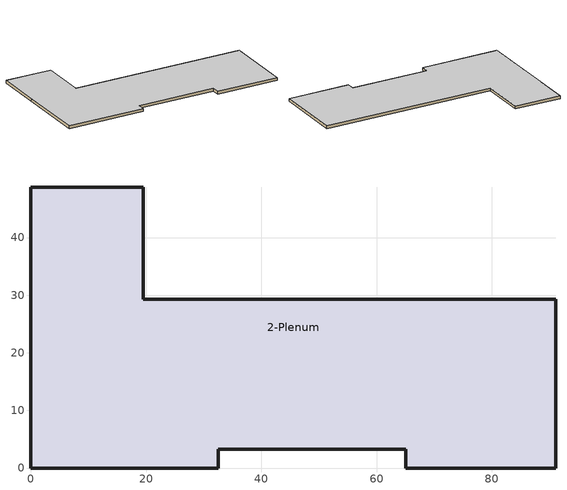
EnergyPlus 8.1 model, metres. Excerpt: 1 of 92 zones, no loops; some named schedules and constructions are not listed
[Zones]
2-Plenum
 floor adiabatic (Ceiling Cons): 19.51,48.77 19.51,29.26 91.03,29.26 91.03,0 65.02,0 65.02,3.25 32.51,3.25 32.51,0 0,0 0,48.77 z9.22
 wall outside (Curtain Wall Cons): 32.51,0 32.51,3.25 65.02,3.25 65.02,0 / 19.51,29.26 19.51,48.77 0,48.77 0,29.26 z9.22:10.36
 wall outside (Tilt-Up Cons): 65.02,0 91.03,0 91.03,29.26 19.51,29.26 / 0,29.26 0,0 32.51,0 z9.22:10.36
 ceiling adiabatic (Floor Cons): 19.51,29.26 19.51,48.77 0,48.77 0,0 32.51,0 32.51,3.25 65.02,3.25 65.02,0 91.03,0 91.03,29.26 z10.36
[Schedule:Year]
200-Off-Equip-10min-Year: 200-Off-Equip-10min-Wk, 1, 1, 12, 31
202-Off-Equip-10min-Year: 202-Off-Equip-10min-Wk, 1, 1, 12, 31
204-Off-Equip-10min-Year: 204-Off-Equip-10min-Wk, 1, 1, 12, 31
241-Off-Equip-10min-Year: 241-Off-Equip-10min-Wk, 1, 1, 12, 31
243-Off-Equip-10min-Year: 243-Off-Equip-10min-Wk, 1, 1, 12, 31
245-Off-Equip-10min-Year: 245-Off-Equip-10min-Wk, 1, 1, 12, 31
247-Off-Equip-10min-Year: 247-Off-Equip-10min-Wk, 1, 1, 12, 31
249-Off-Equip-10min-Year: 249-Off-Equip-10min-Wk, 1, 1, 12, 31
250-Off-Equip-10min-Year: 250-Off-Equip-10min-Wk, 1, 1, 12, 31
255-Off-Equip-10min-Year: 255-Off-Equip-10min-Wk, 1, 1, 12, 31
257-Off-Equip-10min-Year: 257-Off-Equip-10min-Wk, 1, 1, 12, 31
259-Off-Equip-10min-Year: 259-Off-Equip-10min-Wk, 1, 1, 12, 31
290-Off-Equip-10min-Year: 290-Off-Equip-10min-Wk, 1, 1, 12, 31
201to207-CL-Equip-Year: 201to207-CL-Equip-Break-Wk, 1, 1, 1, 19, 201to207-CL-Equip-Wk, 1, 20, 5, 15, 201to207-CL-Equip-Break-Wk, 5, 16, 6, 14, 201to207-CL-Equip-Wk, 6, 15, 8, 10, 201to207-CL-Equip-Break-Wk, 8, 11, 8, 25, 201to207-CL-Equip-Wk, 8, 26, 12, 17, 201to207-CL-Equip-Break-Wk, 12, 18, 12, 31
260to272-CL-Equip-Year: 260to272-CL-Equip-Break-Wk, 1, 1, 1, 19, 260to272-CL-Equip-Wk, 1, 20, 5, 15, 260to272-CL-Equip-Break-Wk, 5, 16, 6, 14, 260to272-CL-Equip-Wk, 6, 15, 8, 10, 260to272-CL-Equip-Break-Wk, 8, 11, 8, 25, 260to272-CL-Equip-Wk, 8, 26, 12, 17, 260to272-CL-Equip-Break-Wk, 12, 18, 12, 31
261to277-CL-Equip-Year: 261to277-CL-Equip-Break-Wk, 1, 1, 1, 19, 261to277-CL-Equip-Wk, 1, 20, 5, 15, 261to277-CL-Equip-Break-Wk, 5, 16, 6, 14, 261to277-CL-Equip-Wk, 6, 15, 8, 10, 261to277-CL-Equip-Break-Wk, 8, 11, 8, 25, 261to277-CL-Equip-Wk, 8, 26, 12, 17, 261to277-CL-Equip-Break-Wk, 12, 18, 12, 31
264to284-CL-Equip-Year: 264to284-CL-Equip-Break-Wk, 1, 1, 1, 19, 264to284-CL-Equip-Wk, 1, 20, 5, 15, 264to284-CL-Equip-Break-Wk, 5, 16, 6, 14, 264to284-CL-Equip-Wk, 6, 15, 8, 10, 264to284-CL-Equip-Break-Wk, 8, 11, 8, 25, 264to284-CL-Equip-Wk, 8, 26, 12, 17, 264to284-CL-Equip-Break-Wk, 12, 18, 12, 31
276to286-CL-Equip-Year: 276to286-CL-Equip-Break-Wk, 1, 1, 1, 19, 276to286-CL-Equip-Wk, 1, 20, 5, 15, 276to286-CL-Equip-Break-Wk, 5, 16, 6, 14, 276to286-CL-Equip-Wk, 6, 15, 8, 10, 276to286-CL-Equip-Break-Wk, 8, 11, 8, 25, 276to286-CL-Equip-Wk, 8, 26, 12, 17, 276to286-CL-Equip-Break-Wk, 12, 18, 12, 31
279and281-CL-Equip-Year: 279and281-CL-Equip-Break-Wk, 1, 1, 1, 19, 279and281-CL-Equip-Wk, 1, 20, 5, 15, 279and281-CL-Equip-Break-Wk, 5, 16, 6, 14, 279and281-CL-Equip-Wk, 6, 15, 8, 10, 279and281-CL-Equip-Break-Wk, 8, 11, 8, 25, 279and281-CL-Equip-Wk, 8, 26, 12, 17, 279and281-CL-Equip-Break-Wk, 12, 18, 12, 31
288-CL-Equip-Year: 288-CL-Equip-Break-Wk, 1, 1, 1, 19, 288-CL-Equip-Wk, 1, 20, 5, 15, 288-CL-Equip-Break-Wk, 5, 16, 6, 14, 288-CL-Equip-Wk, 6, 15, 8, 10, 288-CL-Equip-Break-Wk, 8, 11, 8, 25, 288-CL-Equip-Wk, 8, 26, 12, 17, 288-CL-Equip-Break-Wk, 12, 18, 12, 31
220-Copy-Equip-Year: 220-Copy-Equip-Wk, 1, 1, 12, 31
2-Hall-SE-Light-Year: 2-Hall-SE-Light-Break-Wk, 1, 1, 1, 19, 2-Hall-SE-Light-Wk, 1, 20, 5, 15, 2-Hall-SE-Light-Break-Wk, 5, 16, 6, 14, 2-Hall-SE-Light-Wk, 6, 15, 8, 10, 2-Hall-SE-Light-Break-Wk, 8, 11, 8, 25, 2-Hall-SE-Light-Wk, 8, 26, 12, 17, 2-Hall-SE-Light-Break-Wk, 12, 18, 12, 31
2-Hall-SE-Equip-Year: 2-Hall-SE-Equip-Break-Wk, 1, 1, 1, 19, 2-Hall-SE-Equip-Wk, 1, 20, 5, 15, 2-Hall-SE-Equip-Break-Wk, 5, 16, 6, 14, 2-Hall-SE-Equip-Wk, 6, 15, 8, 10, 2-Hall-SE-Equip-Break-Wk, 8, 11, 8, 25, 2-Hall-SE-Equip-Wk, 8, 26, 12, 17, 2-Hall-SE-Equip-Break-Wk, 12, 18, 12, 31
2-UtilityRooms-Light-Year: 2-UtilityRooms-Light-Wk, 1, 1, 12, 31
2-UtilityRooms-Equip-Year: 2-UtilityRooms-Equip-Wk, 1, 1, 12, 31
248-ConfSupport-Light-Year: 248-ConfSupport-Light-Wk, 1, 1, 12, 31
248-ConfSupport-Equip-Year: 248-ConfSupport-Equip-Wk, 1, 1, 12, 31
2T1and2T2-Light-Year: 2T1and2T2-Light-Wk, 1, 1, 12, 31
2T1and2T2-Equip-Year: 2T1and2T2-Equip-Wk, 1, 1, 12, 31
301-Off-Equip-Year: 301-Off-Equip-Wk, 1, 1, 12, 31
303to315-Off-Equip-Year: 303to315-Off-Equip-Wk, 1, 1, 12, 31
308-FILto322-SA-Equip-Year: 308-FILto322-SA-Equip-Wk, 1, 1, 12, 31
317-Off-Equip-Year: 317-Off-Equip-Wk, 1, 1, 12, 31
319to321-Off-Equip-Year: 319to321-Off-Equip-Wk, 1, 1, 12, 31
323to329-Off-Equip-Year: 323to329-Off-Equip-Wk, 1, 1, 12, 31
331-Off-Equip-Year: 331-Off-Equip-Wk, 1, 1, 12, 31
333to349-Off-Equip-Year: 333to349-Off-Equip-Wk, 1, 1, 12, 31
334-Offto346-IDF-Equip-Year: 334-Offto346-IDF-Equip-Wk, 1, 1, 12, 31
351-CON-Equip-Year: 351-CON-Equip-Wk, 1, 1, 12, 31
371-CON-Equip-Year: 371-CON-Equip-Wk, 1, 1, 12, 31
352to370-Off-Equip-Year: 352to370-Off-Equip-Wk, 1, 1, 12, 31
353to355-Off-Equip-Year: 353to355-Off-Equip-Wk, 1, 1, 12, 31
357to367-Off-Equip-Year: 357to367-Off-Equip-Wk, 1, 1, 12, 31
369-Offto3U3-ELE-Equip-Year: 369-Offto3U3-ELE-Equip-Wk, 1, 1, 12, 31
372-Off-Equip-Year: 372-Off-Equip-Wk, 1, 1, 12, 31
373to383-Off-Light-Year: 373to383-Off-Light-Wk, 1, 1, 12, 31
373to383-Off-Equip-Year: 373to383-Off-Equip-Wk, 1, 1, 12, 31
374to382-Off-Light-Year: 374to382-Off-Light-Wk, 1, 1, 12, 31
374to382-Off-Equip-Year: 374to382-Off-Equip-Wk, 1, 1, 12, 31
384-Off-Light-Year: 384-Off-Light-Wk, 1, 1, 12, 31
384-Off-Equip-Year: 384-Off-Equip-Wk, 1, 1, 12, 31
385-Off-Light-Year: 385-Off-Light-Wk, 1, 1, 12, 31
385-Off-Equip-Year: 385-Off-Equip-Wk, 1, 1, 12, 31
386to390-Off-Light-Year: 386to390-Off-Light-Wk, 1, 1, 12, 31
386to390-Off-Equip-Year: 386to390-Off-Equip-Wk, 1, 1, 12, 31
387to391-Off-Light-Year: 387to391-Off-Light-Wk, 1, 1, 12, 31
387to391-Off-Equip-Year: 387to391-Off-Equip-Wk, 1, 1, 12, 31
3NWHall-Light-Year: 3NWHall-Light-Break-Wk, 1, 1, 1, 19, 3NWHall-Light-Wk, 1, 20, 5, 15, 3NWHall-Light-Break-Wk, 5, 16, 6, 14, 3NWHall-Light-Wk, 6, 15, 8, 10, 3NWHall-Light-Break-Wk, 8, 11, 8, 25, 3NWHall-Light-Wk, 8, 26, 12, 17, 3NWHall-Light-Break-Wk, 12, 18, 12, 31
3NWHall-Equip-Year: 3NWHall-Equip-Break-Wk, 1, 1, 1, 19, 3NWHall-Equip-Wk, 1, 20, 5, 15, 3NWHall-Equip-Break-Wk, 5, 16, 6, 14, 3NWHall-Equip-Wk, 6, 15, 8, 10, 3NWHall-Equip-Break-Wk, 8, 11, 8, 25, 3NWHall-Equip-Wk, 8, 26, 12, 17, 3NWHall-Equip-Break-Wk, 12, 18, 12, 31
3SEHall-Light-Year: 3SEHall-Light-Break-Wk, 1, 1, 1, 19, 3SEHall-Light-Wk, 1, 20, 5, 15, 3SEHall-Light-Break-Wk, 5, 16, 6, 14, 3SEHall-Light-Wk, 6, 15, 8, 10, 3SEHall-Light-Break-Wk, 8, 11, 8, 25, 3SEHall-Light-Wk, 8, 26, 12, 17, 3SEHall-Light-Break-Wk, 12, 18, 12, 31
3SEHall-Equip-Year: 3SEHall-Equip-Break-Wk, 1, 1, 1, 19, 3SEHall-Equip-Wk, 1, 20, 5, 15, 3SEHall-Equip-Break-Wk, 5, 16, 6, 14, 3SEHall-Equip-Wk, 6, 15, 8, 10, 3SEHall-Equip-Break-Wk, 8, 11, 8, 25, 3SEHall-Equip-Wk, 8, 26, 12, 17, 3SEHall-Equip-Break-Wk, 12, 18, 12, 31
3T1to3T2-Light-Year: 3T1to3T2-Light-Wk, 1, 1, 12, 31
3T1to3T2-Equip-Year: 3T1to3T2-Equip-Wk, 1, 1, 12, 31
[Schedule:Day:Hourly]
200-Off-People-10min-WD; 202-Off-People-10min-WD; 204-Off-People-10min-WD; 206-Off-People-10min-WD; 208-Off-People-10min-WD; 213-Off-People-10min-WD; 214-Off-People-10min-WD; 215-Off-People-10min-WD; 216-Off-People-10min-WD; 218-Off-People-10min-WD; 221-Off-People-10min-WD; 223-Off-People-10min-WD; 224-Off-People-10min-WD; 225-Off-People-10min-WD; 226-Off-People-10min-WD; 227-Off-People-10min-WD; 229-Off-People-10min-WD; 231-Off-People-10min-WD; 233-Off-People-10min-WD; 235-Off-People-10min-WD; 237-Off-People-10min-WD; 241-Off-People-10min-WD; 245-Off-People-10min-WD; 247-Off-People-10min-WD; 249-Off-People-10min-WD; 250-Off-People-10min-WD; 254-Off-People-10min-WD; 255-Off-People-10min-WD; 257-Off-People-10min-WD; 259-Off-People-10min-WD; 290-Off-People-10min-WD; 242-ConfRoom-People-WD; 220-Copy-People-WD; 239-Off-Rec-People-WD; 230-Mail-People-WD; 248-ConfSupport-People-WD; 301-Off-People-WD; 303to315-Off-People-WD; 317-Off-People-WD; 319to321-Off-People-WD; 323to329-Off-People-WD; 331-Off-People-WD; 333to349-Off-People-WD; 334-Offto346-IDF-People-WD; 351-CON-People-WD; 371-CON-People-WD; 352to370-Off-People-WD; 353to355-Off-People-WD; 357to367-Off-People-WD; 369-Offto3U3-ELE-People-WD; 372-Off-People-WD; 373to383-Off-People-WD; 374to382-Off-People-WD; 384-Off-People-WD; 385-Off-People-WD; 386to390-Off-People-WD; 387to391-Off-People-WD: 0, 0, 0, 0, 0, 0, 1, 1, 1, 1, 1, 1, 1, 1, 1, 1, 1, 1, 1, 1, 1, 0.5, 0, 0
200-Off-People-10min-WEH; 202-Off-People-10min-WEH; 204-Off-People-10min-WEH; 206-Off-People-10min-WEH; 208-Off-People-10min-WEH; 213-Off-People-10min-WEH; 214-Off-People-10min-WEH; 215-Off-People-10min-WEH; 216-Off-People-10min-WEH; 218-Off-People-10min-WEH; 221-Off-People-10min-WEH; 223-Off-People-10min-WEH; 224-Off-People-10min-WEH; 225-Off-People-10min-WEH; 226-Off-People-10min-WEH; 227-Off-People-10min-WEH; 229-Off-People-10min-WEH; 231-Off-People-10min-WEH; 233-Off-People-10min-WEH; 235-Off-People-10min-WEH; 237-Off-People-10min-WEH; 241-Off-People-10min-WEH; 245-Off-People-10min-WEH; 247-Off-People-10min-WEH; 249-Off-People-10min-WEH; 250-Off-People-10min-WEH; 254-Off-People-10min-WEH; 255-Off-People-10min-WEH; 257-Off-People-10min-WEH; 259-Off-People-10min-WEH; 290-Off-People-10min-WEH; 242-ConfRoom-People-WEH; 220-Copy-People-WEH; 239-Off-Rec-People-WEH; 230-Mail-People-WEH; 248-ConfSupport-People-WEH; 301-Off-People-WEH; 303to315-Off-People-WEH; 317-Off-People-WEH; 319to321-Off-People-WEH; 323to329-Off-People-WEH; 331-Off-People-WEH; 333to349-Off-People-WEH; 334-Offto346-IDF-People-WEH; 351-CON-People-WEH; 371-CON-People-WEH; 352to370-Off-People-WEH; 353to355-Off-People-WEH; 357to367-Off-People-WEH; 369-Offto3U3-ELE-People-WEH; 372-Off-People-WEH; 373to383-Off-People-WEH; 374to382-Off-People-WEH; 384-Off-People-WEH; 385-Off-People-WEH; 386to390-Off-People-WEH; 387to391-Off-People-WEH: 1, 1, 1, 1, 1, 1, 1, 1, 1, 1, 1, 1, 0, 0, 0, 0, 0, 0, 0, 0, 0, 0, 0, 0
200-Off-Light-10min-WD; 202-Off-Light-10min-WD; 204-Off-Light-10min-WD; 206-Off-Light-10min-WD; 208-Off-Light-10min-WD; 213-Off-Light-10min-WD; 214-Off-Light-10min-WD; 215-Off-Light-10min-WD; 216-Off-Light-10min-WD; 218-Off-Light-10min-WD; 221-Off-Light-10min-WD; 223-Off-Light-10min-WD; 224-Off-Light-10min-WD; 225-Off-Light-10min-WD; 226-Off-Light-10min-WD; 227-Off-Light-10min-WD; 229-Off-Light-10min-WD; 231-Off-Light-10min-WD; 233-Off-Light-10min-WD; 235-Off-Light-10min-WD; 237-Off-Light-10min-WD; 241-Off-Light-10min-WD; 243-Off-Light-10min-WD; 245-Off-Light-10min-WD; 247-Off-Light-10min-WD; 249-Off-Light-10min-WD; 250-Off-Light-10min-WD; 254-Off-Light-10min-WD; 255-Off-Light-10min-WD; 257-Off-Light-10min-WD; 259-Off-Light-10min-WD; 290-Off-Light-10min-WD; 242-ConfRoom-Light-WD; 220-Copy-Light-WD; 239-Off-Rec-Light-WD; 230-Mail-Light-WD; 248-ConfSupport-Light-WD; 301-Off-Light-WD; 303to315-Off-Light-WD; 317-Off-Light-WD; 319to321-Off-Light-WD; 323to329-Off-Light-WD; 331-Off-Light-WD; 333to349-Off-Light-WD; 334-Offto346-IDF-Light-WD; 351-CON-Light-WD; 371-CON-Light-WD; 352to370-Off-Light-WD; 353to355-Off-Light-WD; 357to367-Off-Light-WD; 369-Offto3U3-ELE-Light-WD; 372-Off-Light-WD; 373to383-Off-Light-WD; 374to382-Off-Light-WD; 384-Off-Light-WD; 385-Off-Light-WD; 386to390-Off-Light-WD; 387to391-Off-Light-WD: 0.175, 0.175, 0.175, 0.175, 0.175, 0.175, 1.075, 1.075, 1.075, 1.075, 1.075, 1.075, 1.075, 1.075, 1.075, 1.075, 1.075, 1.075, 1.075, 1.075, 1.075, 0.8625, 0.175, 0.175
200-Off-Light-10min-WEH; 202-Off-Light-10min-WEH; 204-Off-Light-10min-WEH; 206-Off-Light-10min-WEH; 208-Off-Light-10min-WEH; 213-Off-Light-10min-WEH; 214-Off-Light-10min-WEH; 215-Off-Light-10min-WEH; 216-Off-Light-10min-WEH; 218-Off-Light-10min-WEH; 221-Off-Light-10min-WEH; 223-Off-Light-10min-WEH; 224-Off-Light-10min-WEH; 225-Off-Light-10min-WEH; 226-Off-Light-10min-WEH; 227-Off-Light-10min-WEH; 229-Off-Light-10min-WEH; 231-Off-Light-10min-WEH; 233-Off-Light-10min-WEH; 235-Off-Light-10min-WEH; 237-Off-Light-10min-WEH; 241-Off-Light-10min-WEH; 243-Off-Light-10min-WEH; 245-Off-Light-10min-WEH; 247-Off-Light-10min-WEH; 249-Off-Light-10min-WEH; 250-Off-Light-10min-WEH; 254-Off-Light-10min-WEH; 255-Off-Light-10min-WEH; 257-Off-Light-10min-WEH; 259-Off-Light-10min-WEH; 290-Off-Light-10min-WEH; 242-ConfRoom-Light-WEH; 220-Copy-Light-WEH; 239-Off-Rec-Light-WEH; 230-Mail-Light-WEH; 248-ConfSupport-Light-WEH; 301-Off-Light-WEH; 303to315-Off-Light-WEH; 317-Off-Light-WEH; 319to321-Off-Light-WEH; 323to329-Off-Light-WEH; 331-Off-Light-WEH; 333to349-Off-Light-WEH; 334-Offto346-IDF-Light-WEH; 351-CON-Light-WEH; 371-CON-Light-WEH; 352to370-Off-Light-WEH; 353to355-Off-Light-WEH; 357to367-Off-Light-WEH; 369-Offto3U3-ELE-Light-WEH; 372-Off-Light-WEH; 373to383-Off-Light-WEH; 374to382-Off-Light-WEH; 384-Off-Light-WEH; 385-Off-Light-WEH; 386to390-Off-Light-WEH; 387to391-Off-Light-WEH: 0.6, 0.6, 0.6, 0.6, 0.6, 0.6, 0.6, 0.6, 0.6, 0.6, 0.6, 0.6, 0.175, 0.175, 0.175, 0.175, 0.175, 0.175, 0.175, 0.175, 0.175, 0.175, 0.175, 0.175
200-Off-Equip-10min-WD; 202-Off-Equip-10min-WD; 204-Off-Equip-10min-WD; 206-Off-Equip-10min-WD; 208-Off-Equip-10min-WD; 213-Off-Equip-10min-WD; 214-Off-Equip-10min-WD; 215-Off-Equip-10min-WD; 216-Off-Equip-10min-WD; 218-Off-Equip-10min-WD; 221-Off-Equip-10min-WD; 223-Off-Equip-10min-WD; 224-Off-Equip-10min-WD; 225-Off-Equip-10min-WD; 226-Off-Equip-10min-WD; 227-Off-Equip-10min-WD; 229-Off-Equip-10min-WD; 231-Off-Equip-10min-WD; 233-Off-Equip-10min-WD; 235-Off-Equip-10min-WD; 237-Off-Equip-10min-WD; 241-Off-Equip-10min-WD; 243-Off-Equip-10min-WD; 245-Off-Equip-10min-WD; 247-Off-Equip-10min-WD; 249-Off-Equip-10min-WD; 250-Off-Equip-10min-WD; 254-Off-Equip-10min-WD; 255-Off-Equip-10min-WD; 257-Off-Equip-10min-WD; 259-Off-Equip-10min-WD; 290-Off-Equip-10min-WD; 242-ConfRoom-Equip-WD; 220-Copy-Equip-WD; 239-Off-Rec-Equip-WD; 230-Mail-Equip-WD; 248-ConfSupport-Equip-WD; 301-Off-Equip-WD; 303to315-Off-Equip-WD; 317-Off-Equip-WD; 319to321-Off-Equip-WD; 323to329-Off-Equip-WD; 331-Off-Equip-WD; 333to349-Off-Equip-WD; 334-Offto346-IDF-Equip-WD; 351-CON-Equip-WD; 371-CON-Equip-WD; 352to370-Off-Equip-WD; 353to355-Off-Equip-WD; 357to367-Off-Equip-WD; 369-Offto3U3-ELE-Equip-WD; 372-Off-Equip-WD; 373to383-Off-Equip-WD; 374to382-Off-Equip-WD; 384-Off-Equip-WD; 385-Off-Equip-WD; 386to390-Off-Equip-WD; 387to391-Off-Equip-WD: 0.1, 0.1, 0.1, 0.1, 0.1, 0.1, 0.45, 0.45, 0.45, 0.45, 0.45, 0.45, 0.45, 0.45, 0.45, 0.45, 0.45, 0.45, 0.45, 0.45, 0.45, 0.4375, 0.1, 0.1
200-Off-Equip-10min-WEH; 202-Off-Equip-10min-WEH; 204-Off-Equip-10min-WEH; 206-Off-Equip-10min-WEH; 208-Off-Equip-10min-WEH; 213-Off-Equip-10min-WEH; 214-Off-Equip-10min-WEH; 215-Off-Equip-10min-WEH; 216-Off-Equip-10min-WEH; 218-Off-Equip-10min-WEH; 221-Off-Equip-10min-WEH; 223-Off-Equip-10min-WEH; 224-Off-Equip-10min-WEH; 225-Off-Equip-10min-WEH; 226-Off-Equip-10min-WEH; 227-Off-Equip-10min-WEH; 229-Off-Equip-10min-WEH; 231-Off-Equip-10min-WEH; 233-Off-Equip-10min-WEH; 235-Off-Equip-10min-WEH; 237-Off-Equip-10min-WEH; 241-Off-Equip-10min-WEH; 243-Off-Equip-10min-WEH; 245-Off-Equip-10min-WEH; 247-Off-Equip-10min-WEH; 249-Off-Equip-10min-WEH; 250-Off-Equip-10min-WEH; 254-Off-Equip-10min-WEH; 255-Off-Equip-10min-WEH; 257-Off-Equip-10min-WEH; 259-Off-Equip-10min-WEH; 290-Off-Equip-10min-WEH; 242-ConfRoom-Equip-WEH; 220-Copy-Equip-WEH; 239-Off-Rec-Equip-WEH; 230-Mail-Equip-WEH; 248-ConfSupport-Equip-WEH; 301-Off-Equip-WEH; 303to315-Off-Equip-WEH; 317-Off-Equip-WEH; 319to321-Off-Equip-WEH; 323to329-Off-Equip-WEH; 331-Off-Equip-WEH; 333to349-Off-Equip-WEH; 334-Offto346-IDF-Equip-WEH; 351-CON-Equip-WEH; 371-CON-Equip-WEH; 352to370-Off-Equip-WEH; 353to355-Off-Equip-WEH; 357to367-Off-Equip-WEH; 369-Offto3U3-ELE-Equip-WEH; 372-Off-Equip-WEH; 373to383-Off-Equip-WEH; 374to382-Off-Equip-WEH; 384-Off-Equip-WEH; 385-Off-Equip-WEH; 386to390-Off-Equip-WEH; 387to391-Off-Equip-WEH: 0.125, 0.125, 0.125, 0.125, 0.125, 0.125, 0.125, 0.125, 0.125, 0.125, 0.125, 0.125, 0.1, 0.1, 0.1, 0.1, 0.1, 0.1, 0.1, 0.1, 0.1, 0.1, 0.1, 0.1
1-Aud-Light-MWF; 1-Aud-Light-TTh; 105-CL-Light-MWF; 105-CL-Light-TTh; 110and114-CL-Light-MWF; 110and114-CL-Light-TTh; 113-CL-Light-MWF; 113-CL-Light-TTh; 116-CL-Light-MWF; 116-CL-Light-TTh; 120to132B-CL-Light-MWF; 120to132B-CL-Light-TTh; 127to131-CL-Light-MWF; 127to131-CL-Light-TTh; 201to207-CL-Light-MWF; 201to207-CL-Light-TTh; 209-CL-Light-MWF; 209-CL-Light-TTh; 260to272-CL-Light-MWF; 260to272-CL-Light-TTh; 261to277-CL-Light-MWF; 261to277-CL-Light-TTh; 264to284-CL-Light-MWF; 264to284-CL-Light-TTh; 276to286-CL-Light-MWF; 276to286-CL-Light-TTh; 279and281-CL-Light-MWF; 279and281-CL-Light-TTh; 288-CL-Light-MWF; 288-CL-Light-TTh: 1, 1, 1, 1, 1, 1, 1, 1, 1, 1.05, 1.05, 1.05, 1.05, 1, 1, 1, 1, 1, 1, 1, 1, 1, 1, 1
1-Aud-Light-WEH; 105-CL-Light-WEH; 110and114-CL-Light-WEH; 113-CL-Light-WEH; 116-CL-Light-WEH; 120to132B-CL-Light-WEH; 127to131-CL-Light-WEH; 201to207-CL-Light-WEH; 209-CL-Light-WEH; 260to272-CL-Light-WEH; 261to277-CL-Light-WEH; 264to284-CL-Light-WEH; 276to286-CL-Light-WEH; 279and281-CL-Light-WEH; 288-CL-Light-WEH: 1, 1, 1, 1, 1, 1, 1, 1, 1, 1.05, 1.05, 1.05, 1, 1, 1, 1, 1, 1, 1, 1, 1, 1, 1, 1
1-Aud-Equip-MWF; 1-Aud-Equip-TTh; 1-Aud-Equip-WEH; 1-Hall-E-Equip-WD; 1-Hall-E-Equip-WEH; 1-Hall-W-Equip-WD; 1-Hall-W-Equip-WEH; 1-Utility-E-Equip-WD; 1-Utility-E-Equip-WEH; 102J-Equip-WD; 102J-Equip-WEH; 102K-Equip-WD; 102K-Equip-WEH; 102F-CNTRL-Equip-WD; 102F-CNTRL-Equip-WEH; 105-CL-Equip-MWF; 105-CL-Equip-TTh; 105-CL-Equip-WEH; 110and114-CL-Equip-MWF; 110and114-CL-Equip-TTh; 110and114-CL-Equip-WEH; 113-CL-Equip-MWF; 113-CL-Equip-TTh; 113-CL-Equip-WEH; 116-CL-Equip-MWF; 116-CL-Equip-TTh; 116-CL-Equip-WEH; 120to132B-CL-Equip-MWF; 120to132B-CL-Equip-TTh; 120to132B-CL-Equip-WEH; 127to131-CL-Equip-MWF; 127to131-CL-Equip-TTh; 127to131-CL-Equip-WEH; 1T1-Equip-WD; 1T1-Equip-WEH; 1T2to102H-Equip-WD; 1T2to102H-Equip-WEH; 2-Hall-NW-Equip-WD; 2-Hall-NW-Equip-WEH; 201to207-CL-Equip-MWF; 201to207-CL-Equip-TTh; 201to207-CL-Equip-WEH; 209-CL-Equip-MWF; 209-CL-Equip-TTh; 209-CL-Equip-WEH; 260to272-CL-Equip-MWF; 260to272-CL-Equip-TTh; 260to272-CL-Equip-WEH; 261to277-CL-Equip-MWF; 261to277-CL-Equip-TTh; 261to277-CL-Equip-WEH; 264to284-CL-Equip-MWF; 264to284-CL-Equip-TTh; 264to284-CL-Equip-WEH; 276to286-CL-Equip-MWF; 276to286-CL-Equip-TTh; 276to286-CL-Equip-WEH; 279and281-CL-Equip-MWF; 279and281-CL-Equip-TTh; 279and281-CL-Equip-WEH; 288-CL-Equip-MWF; 288-CL-Equip-TTh; 288-CL-Equip-WEH; 2-Hall-SE-Equip-WD; 2-Hall-SE-Equip-WEH; 2-UtilityRooms-Equip-WD; 2-UtilityRooms-Equip-WEH; 2T1and2T2-Equip-WD; 2T1and2T2-Equip-WEH; 308-FILto322-SA-Equip-WD; 308-FILto322-SA-Equip-WEH; 3NWHall-Equip-WD; 3NWHall-Equip-WEH; 3SEHall-Equip-WD; 3SEHall-Equip-WEH; 3T1to3T2-Equip-WD; 3T1to3T2-Equip-WEH: 0.35, 0.35, 0.35, 0.35, 0.35, 0.35, 0.35, 0.35, 0.35, 0.35, 0.35, 0.35, 0.35, 0.35, 0.35, 0.35, 0.35, 0.35, 0.35, 0.35, 0.35, 0.35, 0.35, 0.35
1-Hall-E-Light-WD; 1-Hall-W-Light-WD; 1-Utility-E-Light-WD; 102J-Light-WD; 102K-Light-WD; 102F-CNTRL-Light-WD; 1T1-Light-WD; 1T2to102H-Light-WD; 2-Hall-NW-Light-WD; 2-Hall-SE-Light-WD; 2-UtilityRooms-Light-WD; 2T1and2T2-Light-WD; 308-FILto322-SA-Light-WD; 3NWHall-Light-WD; 3SEHall-Light-WD; 3T1to3T2-Light-WD: 0.175, 0.175, 0.175, 0.175, 0.175, 0.175, 0.175, 0.175, 0.175, 1.075, 1.075, 1.075, 1.075, 0.175, 0.175, 0.175, 0.175, 0.175, 0.175, 0.175, 0.175, 0.175, 0.175, 0.175
1-Hall-E-Light-WEH; 1-Hall-W-Light-WEH; 1-Utility-E-Light-WEH; 102J-Light-WEH; 102K-Light-WEH; 102F-CNTRL-Light-WEH; 1T1-Light-WEH; 1T2to102H-Light-WEH; 2-Hall-NW-Light-WEH; 2-Hall-SE-Light-WEH; 2-UtilityRooms-Light-WEH; 2T1and2T2-Light-WEH; 308-FILto322-SA-Light-WEH; 3NWHall-Light-WEH; 3SEHall-Light-WEH; 3T1to3T2-Light-WEH: 0.175, 0.175, 0.175, 0.175, 0.175, 0.175, 0.175, 0.175, 0.175, 0.8625, 1.075, 1.075, 0.175, 0.175, 0.175, 0.175, 0.175, 0.175, 0.175, 0.175, 0.175, 0.175, 0.175, 0.175
116-CL-People-MWF; 116-CL-People-TTh; 120to132B-CL-People-MWF; 120to132B-CL-People-TTh; 127to131-CL-People-MWF; 127to131-CL-People-TTh; 1T1-People-WD; 1T2to102H-People-WD; 2-Hall-NW-People-WD; 201to207-CL-People-MWF; 201to207-CL-People-TTh; 209-CL-People-MWF; 209-CL-People-TTh; 260to272-CL-People-MWF; 260to272-CL-People-TTh; 261to277-CL-People-MWF; 261to277-CL-People-TTh; 264to284-CL-People-MWF; 264to284-CL-People-TTh; 276to286-CL-People-MWF; 276to286-CL-People-TTh; 279and281-CL-People-MWF; 279and281-CL-People-TTh; 288-CL-People-MWF; 288-CL-People-TTh; 2-Hall-SE-People-WD; 2-UtilityRooms-People-WD; 2T1and2T2-People-WD; 308-FILto322-SA-People-WD; 3NWHall-People-WD; 3SEHall-People-WD; 3T1to3T2-People-WD: 0, 0, 0, 0, 0, 0, 0, 0, 0, 1, 1, 1, 1, 0, 0, 0, 0, 0, 0, 0, 0, 0, 0, 0
116-CL-People-WEH; 120to132B-CL-People-WEH; 127to131-CL-People-WEH; 1T1-People-WEH; 1T2to102H-People-WEH; 2-Hall-NW-People-WEH; 201to207-CL-People-WEH; 209-CL-People-WEH; 260to272-CL-People-WEH; 261to277-CL-People-WEH; 264to284-CL-People-WEH; 276to286-CL-People-WEH; 279and281-CL-People-WEH; 288-CL-People-WEH; 2-Hall-SE-People-WEH; 2-UtilityRooms-People-WEH; 2T1and2T2-People-WEH; 308-FILto322-SA-People-WEH; 3NWHall-People-WEH; 3SEHall-People-WEH: 0, 0, 0, 0, 0, 0, 0, 0, 0, 0.5, 1, 1, 0, 0, 0, 0, 0, 0, 0, 0, 0, 0, 0, 0
3T1to3T2-People-WEH: 0, 0, 0, 0, 0, 0, 0, 0, 0, 0, 0, 0, 0, 0, 0, 0, 0, 0, 0, 0, 0, 0, 0, 0
Infiltration-ACH-Day: 1, 1, 1, 1, 0, 0, 0, 0, 0, 0, 0, 0, 0, 0, 0, 0, 0, 0, 0, 0, 1, 1, 1, 1
[Schedule:Week:Compact]
200-Off-People-10min-Wk: Weekdays, 200-Off-People-10min-WD, Saturday, 200-Off-People-10min-WEH, Sunday, 200-Off-People-10min-WEH, Holiday, 200-Off-People-10min-WEH, AllOtherDays, 200-Off-People-10min-WD
200-Off-Light-10min-Wk: Weekdays, 200-Off-Light-10min-WD, Saturday, 200-Off-Light-10min-WEH, Sunday, 200-Off-Light-10min-WEH, Holiday, 200-Off-Light-10min-WEH, AllOtherDays, 200-Off-Light-10min-WD
200-Off-Equip-10min-Wk: Weekdays, 200-Off-Equip-10min-WD, Saturday, 200-Off-Equip-10min-WEH, Sunday, 200-Off-Equip-10min-WEH, Holiday, 200-Off-Equip-10min-WEH, AllOtherDays, 200-Off-Equip-10min-WD
202-Off-People-10min-Wk: Weekdays, 202-Off-People-10min-WD, Saturday, 202-Off-People-10min-WEH, Sunday, 202-Off-People-10min-WEH, Holiday, 202-Off-People-10min-WEH, AllOtherDays, 202-Off-People-10min-WD
202-Off-Light-10min-Wk: Weekdays, 202-Off-Light-10min-WD, Saturday, 202-Off-Light-10min-WEH, Sunday, 202-Off-Light-10min-WEH, Holiday, 202-Off-Light-10min-WEH, AllOtherDays, 202-Off-Light-10min-WD
202-Off-Equip-10min-Wk: Weekdays, 202-Off-Equip-10min-WD, Saturday, 202-Off-Equip-10min-WEH, Sunday, 202-Off-Equip-10min-WEH, Holiday, 202-Off-Equip-10min-WEH, AllOtherDays, 202-Off-Equip-10min-WD
204-Off-People-10min-Wk: Weekdays, 204-Off-People-10min-WD, Saturday, 204-Off-People-10min-WEH, Sunday, 204-Off-People-10min-WEH, Holiday, 204-Off-People-10min-WEH, AllOtherDays, 204-Off-People-10min-WD
204-Off-Light-10min-Wk: Weekdays, 204-Off-Light-10min-WD, Saturday, 204-Off-Light-10min-WEH, Sunday, 204-Off-Light-10min-WEH, Holiday, 204-Off-Light-10min-WEH, AllOtherDays, 204-Off-Light-10min-WD
204-Off-Equip-10min-Wk: Weekdays, 204-Off-Equip-10min-WD, Saturday, 204-Off-Equip-10min-WEH, Sunday, 204-Off-Equip-10min-WEH, Holiday, 204-Off-Equip-10min-WEH, AllOtherDays, 204-Off-Equip-10min-WD
221-Off-Equip-10min-Wk: Weekdays, 221-Off-Equip-10min-WD, Saturday, 221-Off-Equip-10min-WEH, Sunday, 221-Off-Equip-10min-WEH, Holiday, 221-Off-Equip-10min-WEH, AllOtherDays, 221-Off-Equip-10min-WD
223-Off-Equip-10min-Wk: Weekdays, 223-Off-Equip-10min-WD, Saturday, 223-Off-Equip-10min-WEH, Sunday, 223-Off-Equip-10min-WEH, Holiday, 223-Off-Equip-10min-WEH, AllOtherDays, 223-Off-Equip-10min-WD
224-Off-Equip-10min-Wk: Weekdays, 224-Off-Equip-10min-WD, Saturday, 224-Off-Equip-10min-WEH, Sunday, 224-Off-Equip-10min-WEH, Holiday, 224-Off-Equip-10min-WEH, AllOtherDays, 224-Off-Equip-10min-WD
225-Off-Equip-10min-Wk: Weekdays, 225-Off-Equip-10min-WD, Saturday, 225-Off-Equip-10min-WEH, Sunday, 225-Off-Equip-10min-WEH, Holiday, 225-Off-Equip-10min-WEH, AllOtherDays, 225-Off-Equip-10min-WD
226-Off-Equip-10min-Wk: Weekdays, 226-Off-Equip-10min-WD, Saturday, 226-Off-Equip-10min-WEH, Sunday, 226-Off-Equip-10min-WEH, Holiday, 226-Off-Equip-10min-WEH, AllOtherDays, 226-Off-Equip-10min-WD
227-Off-Equip-10min-Wk: Weekdays, 227-Off-Equip-10min-WD, Saturday, 227-Off-Equip-10min-WEH, Sunday, 227-Off-Equip-10min-WEH, Holiday, 227-Off-Equip-10min-WEH, AllOtherDays, 227-Off-Equip-10min-WD
229-Off-Equip-10min-Wk: Weekdays, 229-Off-Equip-10min-WD, Saturday, 229-Off-Equip-10min-WEH, Sunday, 229-Off-Equip-10min-WEH, Holiday, 229-Off-Equip-10min-WEH, AllOtherDays, 229-Off-Equip-10min-WD
231-Off-Equip-10min-Wk: Weekdays, 231-Off-Equip-10min-WD, Saturday, 231-Off-Equip-10min-WEH, Sunday, 231-Off-Equip-10min-WEH, Holiday, 231-Off-Equip-10min-WEH, AllOtherDays, 231-Off-Equip-10min-WD
233-Off-Equip-10min-Wk: Weekdays, 233-Off-Equip-10min-WD, Saturday, 233-Off-Equip-10min-WEH, Sunday, 233-Off-Equip-10min-WEH, Holiday, 233-Off-Equip-10min-WEH, AllOtherDays, 233-Off-Equip-10min-WD
235-Off-Equip-10min-Wk: Weekdays, 235-Off-Equip-10min-WD, Saturday, 235-Off-Equip-10min-WEH, Sunday, 235-Off-Equip-10min-WEH, Holiday, 235-Off-Equip-10min-WEH, AllOtherDays, 235-Off-Equip-10min-WD
237-Off-Equip-10min-Wk: Weekdays, 237-Off-Equip-10min-WD, Saturday, 237-Off-Equip-10min-WEH, Sunday, 237-Off-Equip-10min-WEH, Holiday, 237-Off-Equip-10min-WEH, AllOtherDays, 237-Off-Equip-10min-WD
241-Off-People-10min-Wk: Weekdays, 241-Off-People-10min-WD, Saturday, 241-Off-People-10min-WEH, Sunday, 241-Off-People-10min-WEH, Holiday, 241-Off-People-10min-WEH, AllOtherDays, 241-Off-People-10min-WD
241-Off-Light-10min-Wk: Weekdays, 241-Off-Light-10min-WD, Saturday, 241-Off-Light-10min-WEH, Sunday, 241-Off-Light-10min-WEH, Holiday, 241-Off-Light-10min-WEH, AllOtherDays, 241-Off-Light-10min-WD
241-Off-Equip-10min-Wk: Weekdays, 241-Off-Equip-10min-WD, Saturday, 241-Off-Equip-10min-WEH, Sunday, 241-Off-Equip-10min-WEH, Holiday, 241-Off-Equip-10min-WEH, AllOtherDays, 241-Off-Equip-10min-WD
243-Off-Light-10min-Wk: Weekdays, 243-Off-Light-10min-WD, Saturday, 243-Off-Light-10min-WEH, Sunday, 243-Off-Light-10min-WEH, Holiday, 243-Off-Light-10min-WEH, AllOtherDays, 243-Off-Light-10min-WD
243-Off-Equip-10min-Wk: Weekdays, 243-Off-Equip-10min-WD, Saturday, 243-Off-Equip-10min-WEH, Sunday, 243-Off-Equip-10min-WEH, Holiday, 243-Off-Equip-10min-WEH, AllOtherDays, 243-Off-Equip-10min-WD
245-Off-People-10min-Wk: Weekdays, 245-Off-People-10min-WD, Saturday, 245-Off-People-10min-WEH, Sunday, 245-Off-People-10min-WEH, Holiday, 245-Off-People-10min-WEH, AllOtherDays, 245-Off-People-10min-WD
245-Off-Light-10min-Wk: Weekdays, 245-Off-Light-10min-WD, Saturday, 245-Off-Light-10min-WEH, Sunday, 245-Off-Light-10min-WEH, Holiday, 245-Off-Light-10min-WEH, AllOtherDays, 245-Off-Light-10min-WD
245-Off-Equip-10min-Wk: Weekdays, 245-Off-Equip-10min-WD, Saturday, 245-Off-Equip-10min-WEH, Sunday, 245-Off-Equip-10min-WEH, Holiday, 245-Off-Equip-10min-WEH, AllOtherDays, 245-Off-Equip-10min-WD
247-Off-People-10min-Wk: Weekdays, 247-Off-People-10min-WD, Saturday, 247-Off-People-10min-WEH, Sunday, 247-Off-People-10min-WEH, Holiday, 247-Off-People-10min-WEH, AllOtherDays, 247-Off-People-10min-WD
247-Off-Light-10min-Wk: Weekdays, 247-Off-Light-10min-WD, Saturday, 247-Off-Light-10min-WEH, Sunday, 247-Off-Light-10min-WEH, Holiday, 247-Off-Light-10min-WEH, AllOtherDays, 247-Off-Light-10min-WD
247-Off-Equip-10min-Wk: Weekdays, 247-Off-Equip-10min-WD, Saturday, 247-Off-Equip-10min-WEH, Sunday, 247-Off-Equip-10min-WEH, Holiday, 247-Off-Equip-10min-WEH, AllOtherDays, 247-Off-Equip-10min-WD
249-Off-People-10min-Wk: Weekdays, 249-Off-People-10min-WD, Saturday, 249-Off-People-10min-WEH, Sunday, 249-Off-People-10min-WEH, Holiday, 249-Off-People-10min-WEH, AllOtherDays, 249-Off-People-10min-WD
249-Off-Light-10min-Wk: Weekdays, 249-Off-Light-10min-WD, Saturday, 249-Off-Light-10min-WEH, Sunday, 249-Off-Light-10min-WEH, Holiday, 249-Off-Light-10min-WEH, AllOtherDays, 249-Off-Light-10min-WD
249-Off-Equip-10min-Wk: Weekdays, 249-Off-Equip-10min-WD, Saturday, 249-Off-Equip-10min-WEH, Sunday, 249-Off-Equip-10min-WEH, Holiday, 249-Off-Equip-10min-WEH, AllOtherDays, 249-Off-Equip-10min-WD
250-Off-People-10min-Wk: Weekdays, 250-Off-People-10min-WD, Saturday, 250-Off-People-10min-WEH, Sunday, 250-Off-People-10min-WEH, Holiday, 250-Off-People-10min-WEH, AllOtherDays, 250-Off-People-10min-WD
250-Off-Light-10min-Wk: Weekdays, 250-Off-Light-10min-WD, Saturday, 250-Off-Light-10min-WEH, Sunday, 250-Off-Light-10min-WEH, Holiday, 250-Off-Light-10min-WEH, AllOtherDays, 250-Off-Light-10min-WD
250-Off-Equip-10min-Wk: Weekdays, 250-Off-Equip-10min-WD, Saturday, 250-Off-Equip-10min-WEH, Sunday, 250-Off-Equip-10min-WEH, Holiday, 250-Off-Equip-10min-WEH, AllOtherDays, 250-Off-Equip-10min-WD
254-Off-Equip-10min-Wk: Weekdays, 254-Off-Equip-10min-WD, Saturday, 254-Off-Equip-10min-WEH, Sunday, 254-Off-Equip-10min-WEH, Holiday, 254-Off-Equip-10min-WEH, AllOtherDays, 254-Off-Equip-10min-WD
255-Off-People-10min-Wk: Weekdays, 255-Off-People-10min-WD, Saturday, 255-Off-People-10min-WEH, Sunday, 255-Off-People-10min-WEH, Holiday, 255-Off-People-10min-WEH, AllOtherDays, 255-Off-People-10min-WD
255-Off-Light-10min-Wk: Weekdays, 255-Off-Light-10min-WD, Saturday, 255-Off-Light-10min-WEH, Sunday, 255-Off-Light-10min-WEH, Holiday, 255-Off-Light-10min-WEH, AllOtherDays, 255-Off-Light-10min-WD
255-Off-Equip-10min-Wk: Weekdays, 255-Off-Equip-10min-WD, Saturday, 255-Off-Equip-10min-WEH, Sunday, 255-Off-Equip-10min-WEH, Holiday, 255-Off-Equip-10min-WEH, AllOtherDays, 255-Off-Equip-10min-WD
257-Off-People-10min-Wk: Weekdays, 257-Off-People-10min-WD, Saturday, 257-Off-People-10min-WEH, Sunday, 257-Off-People-10min-WEH, Holiday, 257-Off-People-10min-WEH, AllOtherDays, 257-Off-People-10min-WD
257-Off-Light-10min-Wk: Weekdays, 257-Off-Light-10min-WD, Saturday, 257-Off-Light-10min-WEH, Sunday, 257-Off-Light-10min-WEH, Holiday, 257-Off-Light-10min-WEH, AllOtherDays, 257-Off-Light-10min-WD
257-Off-Equip-10min-Wk: Weekdays, 257-Off-Equip-10min-WD, Saturday, 257-Off-Equip-10min-WEH, Sunday, 257-Off-Equip-10min-WEH, Holiday, 257-Off-Equip-10min-WEH, AllOtherDays, 257-Off-Equip-10min-WD
259-Off-People-10min-Wk: Weekdays, 259-Off-People-10min-WD, Saturday, 259-Off-People-10min-WEH, Sunday, 259-Off-People-10min-WEH, Holiday, 259-Off-People-10min-WEH, AllOtherDays, 259-Off-People-10min-WD
259-Off-Light-10min-Wk: Weekdays, 259-Off-Light-10min-WD, Saturday, 259-Off-Light-10min-WEH, Sunday, 259-Off-Light-10min-WEH, Holiday, 259-Off-Light-10min-WEH, AllOtherDays, 259-Off-Light-10min-WD
259-Off-Equip-10min-Wk: Weekdays, 259-Off-Equip-10min-WD, Saturday, 259-Off-Equip-10min-WEH, Sunday, 259-Off-Equip-10min-WEH, Holiday, 259-Off-Equip-10min-WEH, AllOtherDays, 259-Off-Equip-10min-WD
290-Off-People-10min-Wk: Weekdays, 290-Off-People-10min-WD, Saturday, 290-Off-People-10min-WEH, Sunday, 290-Off-People-10min-WEH, Holiday, 290-Off-People-10min-WEH, AllOtherDays, 290-Off-People-10min-WD
290-Off-Light-10min-Wk: Weekdays, 290-Off-Light-10min-WD, Saturday, 290-Off-Light-10min-WEH, Sunday, 290-Off-Light-10min-WEH, Holiday, 290-Off-Light-10min-WEH, AllOtherDays, 290-Off-Light-10min-WD
290-Off-Equip-10min-Wk: Weekdays, 290-Off-Equip-10min-WD, Saturday, 290-Off-Equip-10min-WEH, Sunday, 290-Off-Equip-10min-WEH, Holiday, 290-Off-Equip-10min-WEH, AllOtherDays, 290-Off-Equip-10min-WD
201to207-CL-People-Wk: Monday Wednesday Friday, 201to207-CL-People-MWF, Tuesday Thursday, 201to207-CL-People-TTh, Saturday Sunday, 201to207-CL-People-WEH, Holiday, 201to207-CL-People-WEH, AllOtherDays, 201to207-CL-People-MWF
201to207-CL-People-Break-Wk: Weekdays, 201to207-CL-People-WEH, AllOtherDays, 201to207-CL-People-WEH
201to207-CL-Light-Wk: Monday Wednesday Friday, 201to207-CL-Light-MWF, Tuesday Thursday, 201to207-CL-Light-TTh, Saturday Sunday, 201to207-CL-Light-WEH, Holiday, 201to207-CL-Light-WEH, AllOtherDays, 201to207-CL-Light-MWF
201to207-CL-Light-Break-Wk: Weekdays, 201to207-CL-Light-WEH, AllOtherDays, 201to207-CL-Light-WEH
201to207-CL-Equip-Wk: Monday Wednesday Friday, 201to207-CL-Equip-MWF, Tuesday Thursday, 201to207-CL-Equip-TTh, Saturday Sunday, 201to207-CL-Equip-WEH, Holiday, 201to207-CL-Equip-WEH, AllOtherDays, 201to207-CL-Equip-WEH
201to207-CL-Equip-Break-Wk: Weekdays, 201to207-CL-Equip-WEH, AllOtherDays, 201to207-CL-Equip-WEH
260to272-CL-People-Wk: Monday Wednesday Friday, 260to272-CL-People-MWF, Tuesday Thursday, 260to272-CL-People-TTh, Saturday Sunday, 260to272-CL-People-WEH, Holiday, 260to272-CL-People-WEH, AllOtherDays, 260to272-CL-People-MWF
260to272-CL-People-Break-Wk: Weekdays, 260to272-CL-People-WEH, AllOtherDays, 260to272-CL-People-WEH
260to272-CL-Light-Wk: Monday Wednesday Friday, 260to272-CL-Light-MWF, Tuesday Thursday, 260to272-CL-Light-TTh, Saturday Sunday, 260to272-CL-Light-WEH, Holiday, 260to272-CL-Light-WEH, AllOtherDays, 260to272-CL-Light-MWF
260to272-CL-Light-Break-Wk: Weekdays, 260to272-CL-Light-WEH, AllOtherDays, 260to272-CL-Light-WEH
260to272-CL-Equip-Wk: Monday Wednesday Friday, 260to272-CL-Equip-MWF, Tuesday Thursday, 260to272-CL-Equip-TTh, Saturday Sunday, 260to272-CL-Equip-WEH, Holiday, 260to272-CL-Equip-WEH, AllOtherDays, 260to272-CL-Equip-WEH
260to272-CL-Equip-Break-Wk: Weekdays, 260to272-CL-Equip-WEH, AllOtherDays, 260to272-CL-Equip-WEH
261to277-CL-People-Wk: Monday Wednesday Friday, 261to277-CL-People-MWF, Tuesday Thursday, 261to277-CL-People-TTh, Saturday Sunday, 261to277-CL-People-WEH, Holiday, 261to277-CL-People-WEH, AllOtherDays, 261to277-CL-People-MWF
261to277-CL-People-Break-Wk: Weekdays, 261to277-CL-People-WEH, AllOtherDays, 261to277-CL-People-WEH
261to277-CL-Light-Wk: Monday Wednesday Friday, 261to277-CL-Light-MWF, Tuesday Thursday, 261to277-CL-Light-TTh, Saturday Sunday, 261to277-CL-Light-WEH, Holiday, 261to277-CL-Light-WEH, AllOtherDays, 261to277-CL-Light-MWF
261to277-CL-Light-Break-Wk: Weekdays, 261to277-CL-Light-WEH, AllOtherDays, 261to277-CL-Light-WEH
261to277-CL-Equip-Wk: Monday Wednesday Friday, 261to277-CL-Equip-MWF, Tuesday Thursday, 261to277-CL-Equip-TTh, Saturday Sunday, 261to277-CL-Equip-WEH, Holiday, 261to277-CL-Equip-WEH, AllOtherDays, 261to277-CL-Equip-WEH
261to277-CL-Equip-Break-Wk: Weekdays, 261to277-CL-Equip-WEH, AllOtherDays, 261to277-CL-Equip-WEH
264to284-CL-People-Wk: Monday Wednesday Friday, 264to284-CL-People-MWF, Tuesday Thursday, 264to284-CL-People-TTh, Saturday Sunday, 264to284-CL-People-WEH, Holiday, 264to284-CL-People-WEH, AllOtherDays, 264to284-CL-People-MWF
264to284-CL-People-Break-Wk: Weekdays, 264to284-CL-People-WEH, AllOtherDays, 264to284-CL-People-WEH
264to284-CL-Light-Wk: Monday Wednesday Friday, 264to284-CL-Light-MWF, Tuesday Thursday, 264to284-CL-Light-TTh, Saturday Sunday, 264to284-CL-Light-WEH, Holiday, 264to284-CL-Light-WEH, AllOtherDays, 264to284-CL-Light-MWF
264to284-CL-Light-Break-Wk: Weekdays, 264to284-CL-Light-WEH, AllOtherDays, 264to284-CL-Light-WEH
264to284-CL-Equip-Wk: Monday Wednesday Friday, 264to284-CL-Equip-MWF, Tuesday Thursday, 264to284-CL-Equip-TTh, Saturday Sunday, 264to284-CL-Equip-WEH, Holiday, 264to284-CL-Equip-WEH, AllOtherDays, 264to284-CL-Equip-WEH
264to284-CL-Equip-Break-Wk: Weekdays, 264to284-CL-Equip-WEH, AllOtherDays, 264to284-CL-Equip-WEH
276to286-CL-People-Wk: Monday Wednesday Friday, 276to286-CL-People-MWF, Tuesday Thursday, 276to286-CL-People-TTh, Saturday Sunday, 276to286-CL-People-WEH, Holiday, 276to286-CL-People-WEH, AllOtherDays, 276to286-CL-People-MWF
276to286-CL-People-Break-Wk: Weekdays, 276to286-CL-People-WEH, AllOtherDays, 276to286-CL-People-WEH
276to286-CL-Light-Wk: Monday Wednesday Friday, 276to286-CL-Light-MWF, Tuesday Thursday, 276to286-CL-Light-TTh, Saturday Sunday, 276to286-CL-Light-WEH, Holiday, 276to286-CL-Light-WEH, AllOtherDays, 276to286-CL-Light-MWF
276to286-CL-Light-Break-Wk: Weekdays, 276to286-CL-Light-WEH, AllOtherDays, 276to286-CL-Light-WEH
276to286-CL-Equip-Wk: Monday Wednesday Friday, 276to286-CL-Equip-MWF, Tuesday Thursday, 276to286-CL-Equip-TTh, Saturday Sunday, 276to286-CL-Equip-WEH, Holiday, 276to286-CL-Equip-WEH, AllOtherDays, 276to286-CL-Equip-WEH
276to286-CL-Equip-Break-Wk: Weekdays, 276to286-CL-Equip-WEH, AllOtherDays, 276to286-CL-Equip-WEH
279and281-CL-People-Wk: Monday Wednesday Friday, 279and281-CL-People-MWF, Tuesday Thursday, 279and281-CL-People-TTh, Saturday Sunday, 279and281-CL-People-WEH, Holiday, 279and281-CL-People-WEH, AllOtherDays, 279and281-CL-People-MWF
279and281-CL-People-Break-Wk: Weekdays, 279and281-CL-People-WEH, AllOtherDays, 279and281-CL-People-WEH
279and281-CL-Light-Wk: Monday Wednesday Friday, 279and281-CL-Light-MWF, Tuesday Thursday, 279and281-CL-Light-TTh, Saturday Sunday, 279and281-CL-Light-WEH, Holiday, 279and281-CL-Light-WEH, AllOtherDays, 279and281-CL-Light-MWF
279and281-CL-Light-Break-Wk: Weekdays, 279and281-CL-Light-WEH, AllOtherDays, 279and281-CL-Light-WEH
279and281-CL-Equip-Wk: Monday Wednesday Friday, 279and281-CL-Equip-MWF, Tuesday Thursday, 279and281-CL-Equip-TTh, Saturday Sunday, 279and281-CL-Equip-WEH, Holiday, 279and281-CL-Equip-WEH, AllOtherDays, 279and281-CL-Equip-WEH
279and281-CL-Equip-Break-Wk: Weekdays, 279and281-CL-Equip-WEH, AllOtherDays, 279and281-CL-Equip-WEH
288-CL-People-Wk: Monday Wednesday Friday, 288-CL-People-MWF, Tuesday Thursday, 288-CL-People-TTh, Saturday Sunday, 288-CL-People-WEH, Holiday, 288-CL-People-WEH, AllOtherDays, 288-CL-People-MWF
288-CL-People-Break-Wk: Weekdays, 288-CL-People-WEH, AllOtherDays, 288-CL-People-WEH
288-CL-Light-Wk: Monday Wednesday Friday, 288-CL-Light-MWF, Tuesday Thursday, 288-CL-Light-TTh, Saturday Sunday, 288-CL-Light-WEH, Holiday, 288-CL-Light-WEH, AllOtherDays, 288-CL-Light-MWF
288-CL-Light-Break-Wk: Weekdays, 288-CL-Light-WEH, AllOtherDays, 288-CL-Light-WEH
288-CL-Equip-Wk: Monday Wednesday Friday, 288-CL-Equip-MWF, Tuesday Thursday, 288-CL-Equip-TTh, Saturday Sunday, 288-CL-Equip-WEH, Holiday, 288-CL-Equip-WEH, AllOtherDays, 288-CL-Equip-WEH
288-CL-Equip-Break-Wk: Weekdays, 288-CL-Equip-WEH, AllOtherDays, 288-CL-Equip-WEH
220-Copy-People-Wk: Weekdays, 220-Copy-People-WD, Saturday, 220-Copy-People-WEH, Sunday, 220-Copy-People-WEH, Holiday, 220-Copy-People-WEH, AllOtherDays, 220-Copy-People-WD
220-Copy-Light-Wk: Weekdays, 220-Copy-Light-WD, Saturday, 220-Copy-Light-WEH, Sunday, 220-Copy-Light-WEH, Holiday, 220-Copy-Light-WEH, AllOtherDays, 220-Copy-Light-WD
220-Copy-Equip-Wk: Weekdays, 220-Copy-Equip-WD, Saturday, 220-Copy-Equip-WEH, Sunday, 220-Copy-Equip-WEH, Holiday, 220-Copy-Light-WEH, AllOtherDays, 220-Copy-Equip-WD
239-Off-Rec-Equip-Wk: Weekdays, 239-Off-Rec-Equip-WD, Saturday, 239-Off-Rec-Equip-WEH, Sunday, 239-Off-Rec-Equip-WEH, Holiday, 239-Off-Rec-Light-WEH, AllOtherDays, 239-Off-Rec-Equip-WD
2-Hall-SE-People-Wk: Weekdays, 2-Hall-SE-People-WD, Saturday, 2-Hall-SE-People-WEH, Sunday, 2-Hall-SE-People-WEH, Holiday, 2-Hall-SE-People-WEH, AllOtherDays, 2-Hall-SE-People-WD
2-Hall-SE-People-Break-Wk: Weekdays, 2-Hall-SE-People-WEH, AllOtherDays, 2-Hall-SE-People-WEH
2-Hall-SE-Light-Wk: Weekdays, 2-Hall-SE-Light-WD, Saturday, 2-Hall-SE-Light-WEH, Sunday, 2-Hall-SE-Light-WEH, Holiday, 2-Hall-SE-Light-WEH, AllOtherDays, 2-Hall-SE-Light-WD
2-Hall-SE-Light-Break-Wk: Weekdays, 2-Hall-SE-Light-WEH, AllOtherDays, 2-Hall-SE-Light-WEH
2-Hall-SE-Equip-Wk: Weekdays, 2-Hall-SE-Equip-WD, Saturday, 2-Hall-SE-Equip-WEH, Sunday, 2-Hall-SE-Equip-WEH, Holiday, 2-Hall-SE-Equip-WEH, AllOtherDays, 2-Hall-SE-Equip-WEH
2-Hall-SE-Equip-Break-Wk: Weekdays, 2-Hall-SE-Equip-WEH, AllOtherDays, 2-Hall-SE-Equip-WEH
2-UtilityRooms-People-Wk: Weekdays, 2-UtilityRooms-People-WD, Saturday, 2-UtilityRooms-People-WEH, Sunday, 2-UtilityRooms-People-WEH, Holiday, 2-UtilityRooms-People-WEH, AllOtherDays, 2-UtilityRooms-People-WD
2-UtilityRooms-Light-Wk: Weekdays, 2-UtilityRooms-Light-WD, Saturday, 2-UtilityRooms-Light-WEH, Sunday, 2-UtilityRooms-Light-WEH, Holiday, 2-UtilityRooms-Light-WEH, AllOtherDays, 2-UtilityRooms-Light-WD
2-UtilityRooms-Equip-Wk: Weekdays, 2-UtilityRooms-Equip-WD, Saturday, 2-UtilityRooms-Equip-WEH, Sunday, 2-UtilityRooms-Equip-WEH, Holiday, 2-UtilityRooms-Light-WEH, AllOtherDays, 2-UtilityRooms-Equip-WD
230-Mail-Equip-Wk: Weekdays, 230-Mail-Equip-WD, Saturday, 230-Mail-Equip-WEH, Sunday, 230-Mail-Equip-WEH, Holiday, 230-Mail-Light-WEH, AllOtherDays, 230-Mail-Equip-WD
248-ConfSupport-People-Wk: Weekdays, 248-ConfSupport-People-WD, Saturday, 248-ConfSupport-People-WEH, Sunday, 248-ConfSupport-People-WEH, Holiday, 248-ConfSupport-People-WEH, AllOtherDays, 248-ConfSupport-People-WD
248-ConfSupport-Light-Wk: Weekdays, 248-ConfSupport-Light-WD, Saturday, 248-ConfSupport-Light-WEH, Sunday, 248-ConfSupport-Light-WEH, Holiday, 248-ConfSupport-Light-WEH, AllOtherDays, 248-ConfSupport-Light-WD
248-ConfSupport-Equip-Wk: Weekdays, 248-ConfSupport-Equip-WD, Saturday, 248-ConfSupport-Equip-WEH, Sunday, 248-ConfSupport-Equip-WEH, Holiday, 248-ConfSupport-Light-WEH, AllOtherDays, 248-ConfSupport-Equip-WD
2T1and2T2-People-Wk: Weekdays, 2T1and2T2-People-WD, Saturday, 2T1and2T2-People-WEH, Sunday, 2T1and2T2-People-WEH, Holiday, 2T1and2T2-People-WEH, AllOtherDays, 2T1and2T2-People-WD
2T1and2T2-Light-Wk: Weekdays, 2T1and2T2-Light-WD, Saturday, 2T1and2T2-Light-WEH, Sunday, 2T1and2T2-Light-WEH, Holiday, 2T1and2T2-Light-WEH, AllOtherDays, 2T1and2T2-Light-WD
2T1and2T2-Equip-Wk: Weekdays, 2T1and2T2-Equip-WD, Saturday, 2T1and2T2-Equip-WEH, Sunday, 2T1and2T2-Equip-WEH, Holiday, 2T1and2T2-Light-WEH, AllOtherDays, 2T1and2T2-Equip-WD
301-Off-People-Wk: Weekdays, 301-Off-People-WD, Saturday, 301-Off-People-WEH, Sunday, 301-Off-People-WEH, Holiday, 301-Off-People-WEH, AllOtherDays, 301-Off-People-WD
301-Off-Light-Wk: Weekdays, 301-Off-Light-WD, Saturday, 301-Off-Light-WEH, Sunday, 301-Off-Light-WEH, Holiday, 301-Off-Light-WEH, AllOtherDays, 301-Off-Light-WD
301-Off-Equip-Wk: Weekdays, 301-Off-Equip-WD, Saturday, 301-Off-Equip-WEH, Sunday, 301-Off-Equip-WEH, Holiday, 301-Off-Light-WEH, AllOtherDays, 301-Off-Equip-WD
